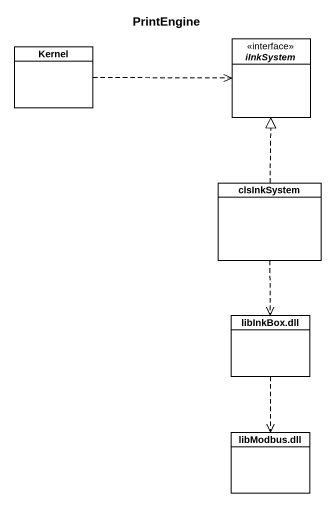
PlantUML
@startuml
title PrintEngine
hide circle
hide empty members
class Kernel
interface iInkSystem <<interface>>
class clsInkSystem
class "libInkBox.dll" as libInkBox_dll
class "libModbus.dll" as libModbus_dll
Kernel .right.> iInkSystem
clsInkSystem .up.|> iInkSystem
clsInkSystem ..> libInkBox_dll
libInkBox_dll ..> libModbus_dll
@enduml
